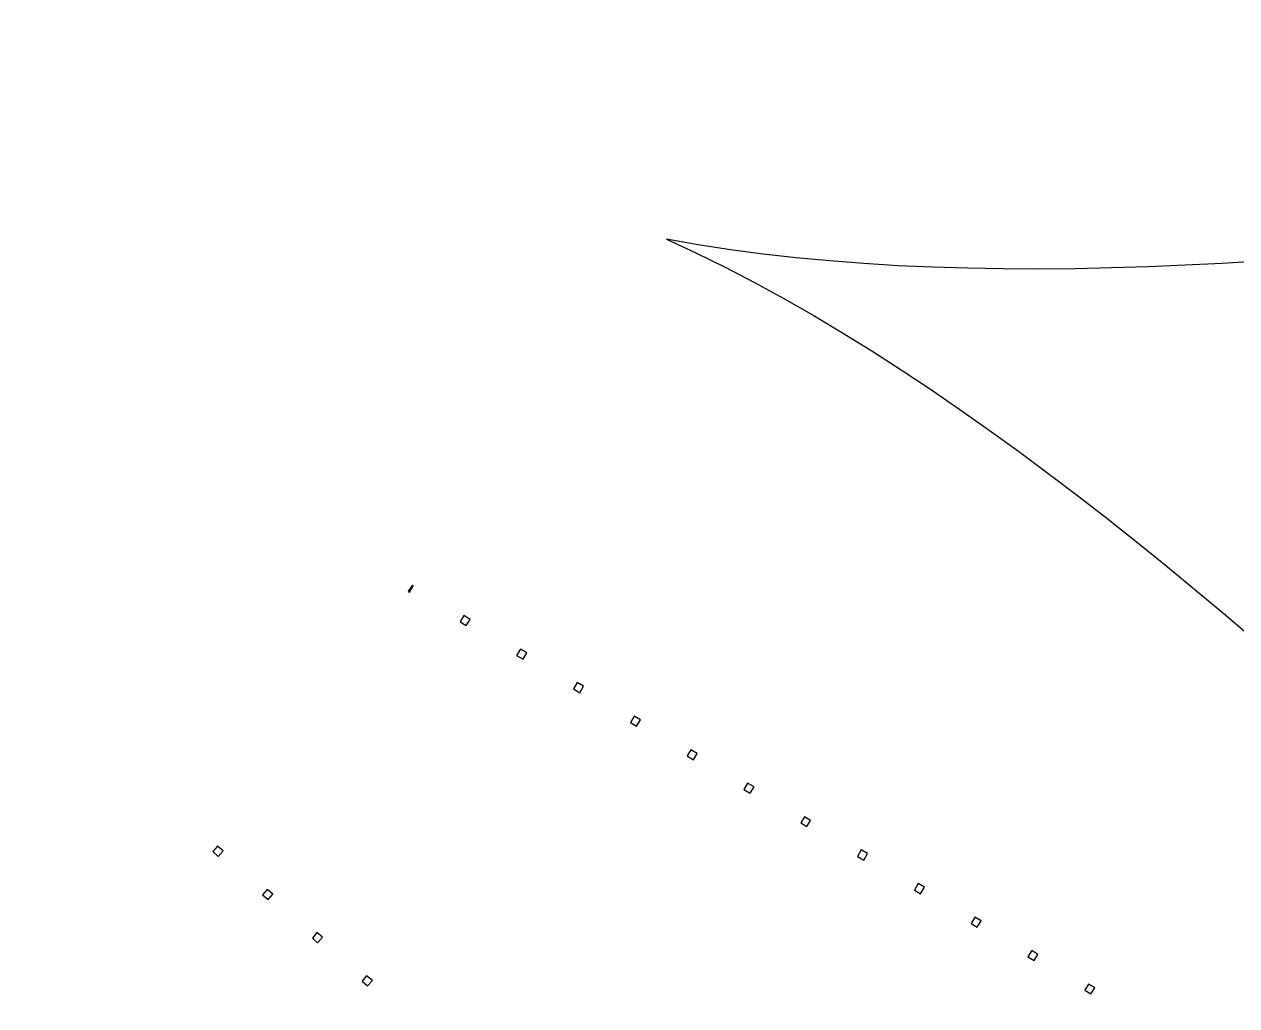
# Model space of a CAD drawing. Header units: centimetres. Extents: x -14.4 to 14.4, y -14.4 to 14.4.
# Drawn here: x 2.656 to 6.585, y -4.194 to -1.013 of the extents above; entities that cross this region are included whole.
import ezdxf
from ezdxf.lldxf.tags import DXFTag

# ---------------------------------------------------------------- set-up
doc = ezdxf.new("R2010")
doc.units = ezdxf.units.CM
doc.header["$MEASUREMENT"] = 0
doc.layers.add('Layer 1', color=7, linetype='Continuous')
tags = doc.linetypes.add('New Line1', pattern=[0.2, 0.1, -0.1]).pattern_tags.tags
tags[6:7] = [DXFTag(74, 4), DXFTag(75, 0), DXFTag(340, '0'), DXFTag(46, 1.0), DXFTag(50, 0.0), DXFTag(44, 0.0), DXFTag(45, 0.0)]
tags[4:5] = [DXFTag(74, 4), DXFTag(75, 0), DXFTag(340, '0'), DXFTag(46, 1.0), DXFTag(50, 0.0), DXFTag(44, 0.0), DXFTag(45, 0.0)]
tags = doc.linetypes.add('New Line223', pattern=[0.2, 0.1, -0.1]).pattern_tags.tags
tags[6:7] = [DXFTag(74, 4), DXFTag(75, 0), DXFTag(340, '0'), DXFTag(46, 1.0), DXFTag(50, 0.0), DXFTag(44, 0.0), DXFTag(45, 0.0)]
tags[4:5] = [DXFTag(74, 4), DXFTag(75, 0), DXFTag(340, '0'), DXFTag(46, 1.0), DXFTag(50, 0.0), DXFTag(44, 0.0), DXFTag(45, 0.0)]
tags = doc.linetypes.add('New Line224', pattern=[0.2, 0.1, -0.1]).pattern_tags.tags
tags[6:7] = [DXFTag(74, 4), DXFTag(75, 0), DXFTag(340, '0'), DXFTag(46, 1.0), DXFTag(50, 0.0), DXFTag(44, 0.0), DXFTag(45, 0.0)]
tags[4:5] = [DXFTag(74, 4), DXFTag(75, 0), DXFTag(340, '0'), DXFTag(46, 1.0), DXFTag(50, 0.0), DXFTag(44, 0.0), DXFTag(45, 0.0)]
tags = doc.linetypes.add('New Line225', pattern=[0.2, 0.1, -0.1]).pattern_tags.tags
tags[6:7] = [DXFTag(74, 4), DXFTag(75, 0), DXFTag(340, '0'), DXFTag(46, 1.0), DXFTag(50, 0.0), DXFTag(44, 0.0), DXFTag(45, 0.0)]
tags[4:5] = [DXFTag(74, 4), DXFTag(75, 0), DXFTag(340, '0'), DXFTag(46, 1.0), DXFTag(50, 0.0), DXFTag(44, 0.0), DXFTag(45, 0.0)]
tags = doc.linetypes.add('New Line226', pattern=[0.2, 0.1, -0.1]).pattern_tags.tags
tags[6:7] = [DXFTag(74, 4), DXFTag(75, 0), DXFTag(340, '0'), DXFTag(46, 1.0), DXFTag(50, 0.0), DXFTag(44, 0.0), DXFTag(45, 0.0)]
tags[4:5] = [DXFTag(74, 4), DXFTag(75, 0), DXFTag(340, '0'), DXFTag(46, 1.0), DXFTag(50, 0.0), DXFTag(44, 0.0), DXFTag(45, 0.0)]
tags = doc.linetypes.add('New Line228', pattern=[0.2, 0.1, -0.1]).pattern_tags.tags
tags[6:7] = [DXFTag(74, 4), DXFTag(75, 0), DXFTag(340, '0'), DXFTag(46, 1.0), DXFTag(50, 0.0), DXFTag(44, 0.0), DXFTag(45, 0.0)]
tags[4:5] = [DXFTag(74, 4), DXFTag(75, 0), DXFTag(340, '0'), DXFTag(46, 1.0), DXFTag(50, 0.0), DXFTag(44, 0.0), DXFTag(45, 0.0)]
tags = doc.linetypes.add('New Line230', pattern=[0.2, 0.1, -0.1]).pattern_tags.tags
tags[6:7] = [DXFTag(74, 4), DXFTag(75, 0), DXFTag(340, '0'), DXFTag(46, 1.0), DXFTag(50, 0.0), DXFTag(44, 0.0), DXFTag(45, 0.0)]
tags[4:5] = [DXFTag(74, 4), DXFTag(75, 0), DXFTag(340, '0'), DXFTag(46, 1.0), DXFTag(50, 0.0), DXFTag(44, 0.0), DXFTag(45, 0.0)]
tags = doc.linetypes.add('New Line232', pattern=[0.2, 0.1, -0.1]).pattern_tags.tags
tags[6:7] = [DXFTag(74, 4), DXFTag(75, 0), DXFTag(340, '0'), DXFTag(46, 1.0), DXFTag(50, 0.0), DXFTag(44, 0.0), DXFTag(45, 0.0)]
tags[4:5] = [DXFTag(74, 4), DXFTag(75, 0), DXFTag(340, '0'), DXFTag(46, 1.0), DXFTag(50, 0.0), DXFTag(44, 0.0), DXFTag(45, 0.0)]
tags = doc.linetypes.add('New Line234', pattern=[0.2, 0.1, -0.1]).pattern_tags.tags
tags[6:7] = [DXFTag(74, 4), DXFTag(75, 0), DXFTag(340, '0'), DXFTag(46, 1.0), DXFTag(50, 0.0), DXFTag(44, 0.0), DXFTag(45, 0.0)]
tags[4:5] = [DXFTag(74, 4), DXFTag(75, 0), DXFTag(340, '0'), DXFTag(46, 1.0), DXFTag(50, 0.0), DXFTag(44, 0.0), DXFTag(45, 0.0)]
tags = doc.linetypes.add('New Line236', pattern=[0.2, 0.1, -0.1]).pattern_tags.tags
tags[6:7] = [DXFTag(74, 4), DXFTag(75, 0), DXFTag(340, '0'), DXFTag(46, 1.0), DXFTag(50, 0.0), DXFTag(44, 0.0), DXFTag(45, 0.0)]
tags[4:5] = [DXFTag(74, 4), DXFTag(75, 0), DXFTag(340, '0'), DXFTag(46, 1.0), DXFTag(50, 0.0), DXFTag(44, 0.0), DXFTag(45, 0.0)]
tags = doc.linetypes.add('New Line237', pattern=[0.2, 0.1, -0.1]).pattern_tags.tags
tags[6:7] = [DXFTag(74, 4), DXFTag(75, 0), DXFTag(340, '0'), DXFTag(46, 1.0), DXFTag(50, 0.0), DXFTag(44, 0.0), DXFTag(45, 0.0)]
tags[4:5] = [DXFTag(74, 4), DXFTag(75, 0), DXFTag(340, '0'), DXFTag(46, 1.0), DXFTag(50, 0.0), DXFTag(44, 0.0), DXFTag(45, 0.0)]
tags = doc.linetypes.add('New Line239', pattern=[0.2, 0.1, -0.1]).pattern_tags.tags
tags[6:7] = [DXFTag(74, 4), DXFTag(75, 0), DXFTag(340, '0'), DXFTag(46, 1.0), DXFTag(50, 0.0), DXFTag(44, 0.0), DXFTag(45, 0.0)]
tags[4:5] = [DXFTag(74, 4), DXFTag(75, 0), DXFTag(340, '0'), DXFTag(46, 1.0), DXFTag(50, 0.0), DXFTag(44, 0.0), DXFTag(45, 0.0)]
tags = doc.linetypes.add('New Line240', pattern=[0.2, 0.1, -0.1]).pattern_tags.tags
tags[6:7] = [DXFTag(74, 4), DXFTag(75, 0), DXFTag(340, '0'), DXFTag(46, 1.0), DXFTag(50, 0.0), DXFTag(44, 0.0), DXFTag(45, 0.0)]
tags[4:5] = [DXFTag(74, 4), DXFTag(75, 0), DXFTag(340, '0'), DXFTag(46, 1.0), DXFTag(50, 0.0), DXFTag(44, 0.0), DXFTag(45, 0.0)]
tags = doc.linetypes.add('New Line242', pattern=[0.2, 0.1, -0.1]).pattern_tags.tags
tags[6:7] = [DXFTag(74, 4), DXFTag(75, 0), DXFTag(340, '0'), DXFTag(46, 1.0), DXFTag(50, 0.0), DXFTag(44, 0.0), DXFTag(45, 0.0)]
tags[4:5] = [DXFTag(74, 4), DXFTag(75, 0), DXFTag(340, '0'), DXFTag(46, 1.0), DXFTag(50, 0.0), DXFTag(44, 0.0), DXFTag(45, 0.0)]
tags = doc.linetypes.add('New Line243', pattern=[0.2, 0.1, -0.1]).pattern_tags.tags
tags[6:7] = [DXFTag(74, 4), DXFTag(75, 0), DXFTag(340, '0'), DXFTag(46, 1.0), DXFTag(50, 0.0), DXFTag(44, 0.0), DXFTag(45, 0.0)]
tags[4:5] = [DXFTag(74, 4), DXFTag(75, 0), DXFTag(340, '0'), DXFTag(46, 1.0), DXFTag(50, 0.0), DXFTag(44, 0.0), DXFTag(45, 0.0)]
tags = doc.linetypes.add('New Line246', pattern=[0.2, 0.1, -0.1]).pattern_tags.tags
tags[6:7] = [DXFTag(74, 4), DXFTag(75, 0), DXFTag(340, '0'), DXFTag(46, 1.0), DXFTag(50, 0.0), DXFTag(44, 0.0), DXFTag(45, 0.0)]
tags[4:5] = [DXFTag(74, 4), DXFTag(75, 0), DXFTag(340, '0'), DXFTag(46, 1.0), DXFTag(50, 0.0), DXFTag(44, 0.0), DXFTag(45, 0.0)]
tags = doc.linetypes.add('New Line247', pattern=[0.2, 0.1, -0.1]).pattern_tags.tags
tags[6:7] = [DXFTag(74, 4), DXFTag(75, 0), DXFTag(340, '0'), DXFTag(46, 1.0), DXFTag(50, 0.0), DXFTag(44, 0.0), DXFTag(45, 0.0)]
tags[4:5] = [DXFTag(74, 4), DXFTag(75, 0), DXFTag(340, '0'), DXFTag(46, 1.0), DXFTag(50, 0.0), DXFTag(44, 0.0), DXFTag(45, 0.0)]
tags = doc.linetypes.add('New Line250', pattern=[0.2, 0.1, -0.1]).pattern_tags.tags
tags[6:7] = [DXFTag(74, 4), DXFTag(75, 0), DXFTag(340, '0'), DXFTag(46, 1.0), DXFTag(50, 0.0), DXFTag(44, 0.0), DXFTag(45, 0.0)]
tags[4:5] = [DXFTag(74, 4), DXFTag(75, 0), DXFTag(340, '0'), DXFTag(46, 1.0), DXFTag(50, 0.0), DXFTag(44, 0.0), DXFTag(45, 0.0)]

msp = doc.modelspace()

# ---------------------------------------------------------------- linework, layer by layer
at = {"layer": 'Layer 1', "linetype": 'New Line1', "lineweight": 30}
msp.add_open_spline([(-0.02824, 13.49374), (-0.40654, 13.49374), (-0.71734, 12.90195), (-0.74708, 12.15026), (-0.74708, 12.15026), (-0.87804, 12.42245), (-1.06047, 12.59166), (-1.26266, 12.59166), (-1.26266, 12.59166), (-1.36255, 12.51294), (-1.46559, 12.43115), (-1.45851, 12.29047), (-1.45851, 12.29047), (-1.34745, 10.08373), (-2.43411, 6.76733), (-1.87543, 4.59605), (-1.87543, 4.59605), (-1.92103, 4.57666), (-1.9663, 4.55671), (-2.01119, 4.53596), (-2.01119, 4.53596), (-3.20898, 6.51937), (-6.9413, 7.63345), (-8.80574, 9.12428), (-8.80574, 9.12428), (-8.91576, 9.21225), (-9.0418, 9.17638), (-9.16406, 9.14134), (-9.16406, 9.14134), (-9.28223, 8.97727), (-9.25199, 8.73012), (-9.10768, 8.46478), (-9.10768, 8.46478), (-9.73499, 8.87998), (-10.39696, 8.97352), (-10.61807, 8.66656), (-10.61807, 8.66656), (-10.84917, 8.34573), (-10.51168, 7.70708), (-9.8651, 7.23628), (-9.8651, 7.23628), (-10.21171, 7.32302), (-10.50267, 7.28294), (-10.63513, 7.09904), (-10.63513, 7.09904), (-10.71075, 6.93313), (-10.69029, 6.80578), (-10.55576, 6.72663), (-10.55576, 6.72663), (-8.64198, 5.60077), (-6.55349, 2.76652), (-4.50601, 1.88906), (-4.50601, 1.88906), (-4.51834, 1.85783), (-4.52991, 1.82639), (-4.54162, 1.79485), (-4.54162, 1.79485), (-6.7129, 2.25581), (-9.91269, 1.22975), (-12.06096, 1.33787), (-12.06096, 1.33787), (-12.20164, 1.34495), (-12.28343, 1.24191), (-12.36215, 1.14202), (-12.36215, 1.14202), (-12.36215, 0.93983), (-12.19294, 0.7574), (-11.92075, 0.62644), (-11.92075, 0.62644), (-12.67244, 0.5967), (-13.26423, 0.2859), (-13.26423, -0.09241), (-13.26423, -0.09241), (-13.26423, -0.4878), (-12.61745, -0.80936), (-11.81763, -0.81348), (-11.81763, -0.81348), (-12.14958, -0.94567), (-12.36215, -1.14768), (-12.36215, -1.37431), (-12.36215, -1.37431), (-12.32654, -1.55313), (-12.23567, -1.64466), (-12.08025, -1.63025), (-12.08025, -1.63025), (-9.88165, -1.42641), (-6.5557, -2.49265), (-4.38064, -2.02788), (-4.38064, -2.02788), (-4.3753, -2.03921), (-4.37048, -2.05072), (-4.36506, -2.062), (-4.36506, -2.062), (-6.35628, -3.01994), (-8.38051, -5.72642), (-10.23973, -6.8202), (-10.23973, -6.8202), (-10.37426, -6.89934), (-10.39398, -7.02669), (-10.31837, -7.1926), (-10.31837, -7.1926), (-10.18591, -7.3765), (-9.89568, -7.41585), (-9.54907, -7.3291), (-9.54907, -7.3291), (-10.19565, -7.79991), (-10.5324, -8.43929), (-10.3013, -8.76012), (-10.3013, -8.76012), (-10.0802, -9.06709), (-9.41822, -8.97354), (-8.79091, -8.55834), (-8.79091, -8.55834), (-8.93523, -8.82368), (-8.96621, -9.07009), (-8.84803, -9.23416), (-8.84803, -9.23416), (-8.72578, -9.2692), (-8.59899, -9.30507), (-8.48898, -9.2171), (-8.48898, -9.2171), (-6.59659, -7.70392), (-2.78012, -6.57891), (-1.64249, -4.53902), (-1.64249, -4.53902), (-1.62523, -4.54532), (-1.60791, -4.55147), (-1.59056, -4.55757), (-1.59056, -4.55757), (-2.15416, -6.72869), (-1.06467, -10.0506), (-1.17587, -12.26015), (-1.17587, -12.26015), (-1.18295, -12.40083), (-1.07991, -12.48262), (-0.98002, -12.56133), (-0.98002, -12.56133), (-0.77782, -12.56133), (-0.5954, -12.39212), (-0.46444, -12.11994), (-0.46444, -12.11994), (-0.4347, -12.87162), (-0.1239, -13.46342), (0.25441, -13.46342), (0.25441, -13.46342), (0.6498, -13.46342), (0.97136, -12.81663), (0.97548, -12.01682), (0.97548, -12.01682), (1.10767, -12.34877), (1.30968, -12.56134), (1.53632, -12.56133), (1.53632, -12.56133), (1.71514, -12.52572), (1.80666, -12.43486), (1.79225, -12.27943), (1.79225, -12.27943), (1.5806, -9.99663), (2.7384, -6.49836), (2.12979, -4.33502), (2.12979, -4.33502), (2.14089, -4.32954), (2.15213, -4.32425), (2.16317, -4.3187), (2.16317, -4.3187), (3.35857, -6.30441), (7.09436, -7.41896), (8.95996, -8.91072), (8.95996, -8.91072), (9.06997, -8.99869), (9.19676, -8.96282), (9.31901, -8.92778), (9.31901, -8.92778), (9.43719, -8.76371), (9.40621, -8.51656), (9.26189, -8.25122), (9.26189, -8.25122), (9.88921, -8.66642), (10.55118, -8.75996), (10.77229, -8.453), (10.77229, -8.453), (11.00338, -8.13217), (10.66663, -7.49353), (10.02005, -7.02272), (10.02005, -7.02272), (10.36666, -7.10947), (10.65763, -7.06938), (10.79009, -6.88548), (10.79009, -6.88548), (10.86571, -6.71957), (10.84524, -6.59222), (10.71071, -6.51307), (10.71071, -6.51307), (8.8208, -5.40125), (6.7603, -2.62378), (4.73738, -1.70963), (4.73738, -1.70963), (6.91331, -2.11819), (10.16684, -1.08998), (12.32942, -1.29049), (12.32942, -1.29049), (12.48484, -1.30489), (12.5757, -1.21337), (12.61132, -1.03455), (12.61132, -1.03455), (12.61132, -0.80791), (12.39875, -0.60591), (12.06681, -0.47371), (12.06681, -0.47371), (12.86662, -0.4696), (13.5134, -0.14804), (13.5134, 0.24736), (13.5134, 0.24736), (13.5134, 0.62567), (12.92161, 0.93646), (12.16992, 0.96621), (12.16992, 0.96621), (12.44211, 1.09716), (12.61132, 1.27959), (12.61132, 1.48179), (12.61132, 1.48179), (12.5326, 1.58167), (12.45082, 1.68472), (12.31013, 1.67764), (12.31013, 1.67764), (10.04607, 1.56369), (6.61388, 2.70992), (4.4488, 2.04707), (4.4488, 2.04707), (4.44242, 2.06171), (4.43603, 2.07628), (4.42951, 2.09084), (4.42951, 2.09084), (6.51469, 2.90706), (8.64662, 5.82911), (10.59721, 6.97663), (10.59721, 6.97663), (10.73174, 7.05578), (10.7522, 7.18313), (10.67659, 7.34904), (10.67659, 7.34904), (10.54413, 7.53294), (10.25316, 7.57303), (9.90655, 7.48628), (9.90655, 7.48628), (10.55313, 7.95709), (10.89062, 8.59573), (10.65952, 8.91656), (10.65952, 8.91656), (10.43842, 9.22353), (9.77645, 9.12998), (9.14913, 8.71478), (9.14913, 8.71478), (9.29345, 8.98012), (9.32369, 9.22727), (9.20551, 9.39134), (9.20551, 9.39134), (9.08326, 9.42638), (8.95721, 9.46225), (8.8472, 9.37428), (8.8472, 9.37428), (6.9173, 7.83111), (2.98618, 6.69165), (1.93617, 4.5738), (1.93617, 4.5738), (1.92481, 4.57879), (1.91345, 4.58373), (1.90205, 4.58864), (1.90205, 4.58864), (2.3783, 6.76324), (1.30511, 10.10404), (1.50961, 12.30976), (1.50961, 12.30976), (1.52402, 12.46518), (1.43249, 12.55604), (1.25367, 12.59166), (1.25367, 12.59166), (1.02704, 12.59166), (0.82503, 12.37909), (0.69284, 12.04714), (0.69284, 12.04714), (0.68872, 12.84696), (0.36716, 13.49374), (-0.02824, 13.49374)], degree=3, knots=[0, 0, 0, 0, 0.0138889, 0.0138889, 0.0138889, 0.0138889, 0.0277778, 0.0277778, 0.0277778, 0.0277778, 0.0416667, 0.0416667, 0.0416667, 0.0416667, 0.0555556, 0.0555556, 0.0555556, 0.0555556, 0.0694444, 0.0694444, 0.0694444, 0.0694444, 0.0833333, 0.0833333, 0.0833333, 0.0833333, 0.0972222, 0.0972222, 0.0972222, 0.0972222, 0.1111111, 0.1111111, 0.1111111, 0.1111111, 0.125, 0.125, 0.125, 0.125, 0.1388889, 0.1388889, 0.1388889, 0.1388889, 0.1527778, 0.1527778, 0.1527778, 0.1527778, 0.1666667, 0.1666667, 0.1666667, 0.1666667, 0.1805556, 0.1805556, 0.1805556, 0.1805556, 0.1944444, 0.1944444, 0.1944444, 0.1944444, 0.2083333, 0.2083333, 0.2083333, 0.2083333, 0.2222222, 0.2222222, 0.2222222, 0.2222222, 0.2361111, 0.2361111, 0.2361111, 0.2361111, 0.25, 0.25, 0.25, 0.25, 0.2638889, 0.2638889, 0.2638889, 0.2638889, 0.2777778, 0.2777778, 0.2777778, 0.2777778, 0.2916667, 0.2916667, 0.2916667, 0.2916667, 0.3055556, 0.3055556, 0.3055556, 0.3055556, 0.3194444, 0.3194444, 0.3194444, 0.3194444, 0.3333333, 0.3333333, 0.3333333, 0.3333333, 0.3472222, 0.3472222, 0.3472222, 0.3472222, 0.3611111, 0.3611111, 0.3611111, 0.3611111, 0.375, 0.375, 0.375, 0.375, 0.3888889, 0.3888889, 0.3888889, 0.3888889, 0.4027778, 0.4027778, 0.4027778, 0.4027778, 0.4166667, 0.4166667, 0.4166667, 0.4166667, 0.4305556, 0.4305556, 0.4305556, 0.4305556, 0.4444444, 0.4444444, 0.4444444, 0.4444444, 0.4583333, 0.4583333, 0.4583333, 0.4583333, 0.4722222, 0.4722222, 0.4722222, 0.4722222, 0.4861111, 0.4861111, 0.4861111, 0.4861111, 0.5, 0.5, 0.5, 0.5, 0.5138889, 0.5138889, 0.5138889, 0.5138889, 0.5277778, 0.5277778, 0.5277778, 0.5277778, 0.5416667, 0.5416667, 0.5416667, 0.5416667, 0.5555556, 0.5555556, 0.5555556, 0.5555556, 0.5694444, 0.5694444, 0.5694444, 0.5694444, 0.5833333, 0.5833333, 0.5833333, 0.5833333, 0.5972222, 0.5972222, 0.5972222, 0.5972222, 0.6111111, 0.6111111, 0.6111111, 0.6111111, 0.625, 0.625, 0.625, 0.625, 0.6388889, 0.6388889, 0.6388889, 0.6388889, 0.6527778, 0.6527778, 0.6527778, 0.6527778, 0.6666667, 0.6666667, 0.6666667, 0.6666667, 0.6805556, 0.6805556, 0.6805556, 0.6805556, 0.6944444, 0.6944444, 0.6944444, 0.6944444, 0.7083333, 0.7083333, 0.7083333, 0.7083333, 0.7222222, 0.7222222, 0.7222222, 0.7222222, 0.7361111, 0.7361111, 0.7361111, 0.7361111, 0.75, 0.75, 0.75, 0.75, 0.7638889, 0.7638889, 0.7638889, 0.7638889, 0.7777778, 0.7777778, 0.7777778, 0.7777778, 0.7916667, 0.7916667, 0.7916667, 0.7916667, 0.8055556, 0.8055556, 0.8055556, 0.8055556, 0.8194444, 0.8194444, 0.8194444, 0.8194444, 0.8333333, 0.8333333, 0.8333333, 0.8333333, 0.8472222, 0.8472222, 0.8472222, 0.8472222, 0.8611111, 0.8611111, 0.8611111, 0.8611111, 0.875, 0.875, 0.875, 0.875, 0.8888889, 0.8888889, 0.8888889, 0.8888889, 0.9027778, 0.9027778, 0.9027778, 0.9027778, 0.9166667, 0.9166667, 0.9166667, 0.9166667, 0.9305556, 0.9305556, 0.9305556, 0.9305556, 0.9444444, 0.9444444, 0.9444444, 0.9444444, 0.9583333, 0.9583333, 0.9583333, 0.9583333, 0.9722222, 0.9722222, 0.9722222, 0.9722222, 1, 1, 1, 1], dxfattribs=at)
at = {"layer": 'Layer 1', "linetype": 'New Line223', "lineweight": 30}
msp.add_open_spline([(3.91393, -2.8313), (3.91393, -2.8313), (3.91615, -2.83278), (3.91615, -2.83278), (3.91615, -2.83278), (3.91615, -2.83278), (3.90429, -2.85355), (3.90429, -2.85355), (3.90429, -2.85355), (3.90429, -2.85355), (3.89983, -2.85133), (3.89983, -2.85133), (3.89983, -2.85133), (3.90466, -2.84478), (3.90914, -2.83787), (3.91393, -2.8313)], degree=3, knots=[0, 0, 0, 0, 0.2, 0.2, 0.2, 0.2, 0.4, 0.4, 0.4, 0.4, 0.6, 0.6, 0.6, 0.6, 1, 1, 1, 1], dxfattribs=at)
at = {"layer": 'Layer 1', "linetype": 'New Line224', "lineweight": 30}
msp.add_open_spline([(4.0801, -2.92922), (4.0801, -2.92922), (4.10087, -2.94183), (4.10087, -2.94183), (4.10087, -2.94183), (4.10087, -2.94183), (4.08826, -2.96186), (4.08826, -2.96186), (4.08826, -2.96186), (4.08826, -2.96186), (4.06823, -2.94999), (4.06823, -2.94999), (4.06823, -2.94999), (4.06823, -2.94999), (4.0801, -2.92922), (4.0801, -2.92922)], degree=3, knots=[0, 0, 0, 0, 0.2, 0.2, 0.2, 0.2, 0.4, 0.4, 0.4, 0.4, 0.6, 0.6, 0.6, 0.6, 1, 1, 1, 1], dxfattribs=at)
at = {"layer": 'Layer 1', "linetype": 'New Line225', "lineweight": 30}
msp.add_open_spline([(4.26408, -3.03827), (4.26408, -3.03827), (4.28411, -3.05014), (4.28411, -3.05014), (4.28411, -3.05014), (4.28411, -3.05014), (4.27224, -3.07091), (4.27224, -3.07091), (4.27224, -3.07091), (4.27224, -3.07091), (4.25147, -3.0583), (4.25147, -3.0583), (4.25147, -3.0583), (4.25147, -3.0583), (4.26408, -3.03827), (4.26408, -3.03827)], degree=3, knots=[0, 0, 0, 0, 0.2, 0.2, 0.2, 0.2, 0.4, 0.4, 0.4, 0.4, 0.6, 0.6, 0.6, 0.6, 1, 1, 1, 1], dxfattribs=at)
at = {"layer": 'Layer 1', "linetype": 'New Line226', "lineweight": 30}
msp.add_open_spline([(4.44732, -3.14658), (4.44732, -3.14658), (4.46809, -3.15845), (4.46809, -3.15845), (4.46809, -3.15845), (4.46809, -3.15845), (4.45622, -3.17922), (4.45622, -3.17922), (4.45622, -3.17922), (4.45622, -3.17922), (4.43545, -3.16661), (4.43545, -3.16661), (4.43545, -3.16661), (4.43545, -3.16661), (4.44732, -3.14658), (4.44732, -3.14658)], degree=3, knots=[0, 0, 0, 0, 0.2, 0.2, 0.2, 0.2, 0.4, 0.4, 0.4, 0.4, 0.6, 0.6, 0.6, 0.6, 1, 1, 1, 1], dxfattribs=at)
at = {"layer": 'Layer 1', "linetype": 'New Line228', "lineweight": 30}
msp.add_open_spline([(4.63203, -3.25489), (4.63203, -3.25489), (4.65281, -3.26676), (4.65281, -3.26676), (4.65281, -3.26676), (4.65281, -3.26676), (4.6402, -3.28753), (4.6402, -3.28753), (4.6402, -3.28753), (4.6402, -3.28753), (4.62017, -3.27566), (4.62017, -3.27566), (4.62017, -3.27566), (4.62017, -3.27566), (4.63203, -3.25489), (4.63203, -3.25489)], degree=3, knots=[0, 0, 0, 0, 0.2, 0.2, 0.2, 0.2, 0.4, 0.4, 0.4, 0.4, 0.6, 0.6, 0.6, 0.6, 1, 1, 1, 1], dxfattribs=at)
at = {"layer": 'Layer 1', "linetype": 'New Line230', "lineweight": 30}
msp.add_open_spline([(4.81601, -3.36394), (4.81601, -3.36394), (4.83678, -3.37581), (4.83678, -3.37581), (4.83678, -3.37581), (4.83678, -3.37581), (4.82417, -3.39658), (4.82417, -3.39658), (4.82417, -3.39658), (4.82417, -3.39658), (4.80414, -3.38397), (4.80414, -3.38397), (4.80414, -3.38397), (4.80414, -3.38397), (4.81601, -3.36394), (4.81601, -3.36394)], degree=3, knots=[0, 0, 0, 0, 0.2, 0.2, 0.2, 0.2, 0.4, 0.4, 0.4, 0.4, 0.6, 0.6, 0.6, 0.6, 1, 1, 1, 1], dxfattribs=at)
at = {"layer": 'Layer 1', "linetype": 'New Line232', "lineweight": 30}
msp.add_open_spline([(4.99999, -3.47225), (4.99999, -3.47225), (5.02076, -3.48486), (5.02076, -3.48486), (5.02076, -3.48486), (5.02076, -3.48486), (5.00815, -3.50489), (5.00815, -3.50489), (5.00815, -3.50489), (5.00815, -3.50489), (4.98812, -3.49302), (4.98812, -3.49302), (4.98812, -3.49302), (4.98812, -3.49302), (4.99999, -3.47225), (4.99999, -3.47225)], degree=3, knots=[0, 0, 0, 0, 0.2, 0.2, 0.2, 0.2, 0.4, 0.4, 0.4, 0.4, 0.6, 0.6, 0.6, 0.6, 1, 1, 1, 1], dxfattribs=at)
at = {"layer": 'Layer 1', "linetype": 'New Line234', "lineweight": 30}
msp.add_open_spline([(5.18397, -3.5813), (5.18397, -3.5813), (5.204, -3.59317), (5.204, -3.59317), (5.204, -3.59317), (5.204, -3.59317), (5.19213, -3.6132), (5.19213, -3.6132), (5.19213, -3.6132), (5.19213, -3.6132), (5.1721, -3.60059), (5.1721, -3.60059), (5.1721, -3.60059), (5.1721, -3.60059), (5.18397, -3.5813), (5.18397, -3.5813)], degree=3, knots=[0, 0, 0, 0, 0.2, 0.2, 0.2, 0.2, 0.4, 0.4, 0.4, 0.4, 0.6, 0.6, 0.6, 0.6, 1, 1, 1, 1], dxfattribs=at)
at = {"layer": 'Layer 1', "linetype": 'New Line236', "lineweight": 30}
msp.add_open_spline([(3.28262, -3.67626), (3.28262, -3.67626), (3.30042, -3.69184), (3.30042, -3.69184), (3.30042, -3.69184), (3.30042, -3.69184), (3.28484, -3.70964), (3.28484, -3.70964), (3.28484, -3.70964), (3.28484, -3.70964), (3.26704, -3.69406), (3.26704, -3.69406), (3.26704, -3.69406), (3.26704, -3.69406), (3.28262, -3.67626), (3.28262, -3.67626)], degree=3, knots=[0, 0, 0, 0, 0.2, 0.2, 0.2, 0.2, 0.4, 0.4, 0.4, 0.4, 0.6, 0.6, 0.6, 0.6, 1, 1, 1, 1], dxfattribs=at)
at = {"layer": 'Layer 1', "linetype": 'New Line237', "lineweight": 30}
msp.add_open_spline([(5.36794, -3.68887), (5.36794, -3.68887), (5.38872, -3.70074), (5.38872, -3.70074), (5.38872, -3.70074), (5.38872, -3.70074), (5.37611, -3.72151), (5.37611, -3.72151), (5.37611, -3.72151), (5.37611, -3.72151), (5.35608, -3.70964), (5.35608, -3.70964), (5.35608, -3.70964), (5.35608, -3.70964), (5.36794, -3.68887), (5.36794, -3.68887)], degree=3, knots=[0, 0, 0, 0, 0.2, 0.2, 0.2, 0.2, 0.4, 0.4, 0.4, 0.4, 0.6, 0.6, 0.6, 0.6, 1, 1, 1, 1], dxfattribs=at)
at = {"layer": 'Layer 1', "linetype": 'New Line239', "lineweight": 30}
msp.add_open_spline([(5.55192, -3.79792), (5.55192, -3.79792), (5.57269, -3.80979), (5.57269, -3.80979), (5.57269, -3.80979), (5.57269, -3.80979), (5.56008, -3.83056), (5.56008, -3.83056), (5.56008, -3.83056), (5.56008, -3.83056), (5.54005, -3.81869), (5.54005, -3.81869), (5.54005, -3.81869), (5.54005, -3.81869), (5.55192, -3.79792), (5.55192, -3.79792)], degree=3, knots=[0, 0, 0, 0, 0.2, 0.2, 0.2, 0.2, 0.4, 0.4, 0.4, 0.4, 0.6, 0.6, 0.6, 0.6, 1, 1, 1, 1], dxfattribs=at)
at = {"layer": 'Layer 1', "linetype": 'New Line240', "lineweight": 30}
msp.add_open_spline([(3.4436, -3.81647), (3.4436, -3.81647), (3.46215, -3.83205), (3.46215, -3.83205), (3.46215, -3.83205), (3.46215, -3.83205), (3.44657, -3.84985), (3.44657, -3.84985), (3.44657, -3.84985), (3.44657, -3.84985), (3.42802, -3.83427), (3.42802, -3.83427), (3.42802, -3.83427), (3.42802, -3.83427), (3.4436, -3.81647), (3.4436, -3.81647)], degree=3, knots=[0, 0, 0, 0, 0.2, 0.2, 0.2, 0.2, 0.4, 0.4, 0.4, 0.4, 0.6, 0.6, 0.6, 0.6, 1, 1, 1, 1], dxfattribs=at)
at = {"layer": 'Layer 1', "linetype": 'New Line242', "lineweight": 30}
msp.add_open_spline([(5.7359, -3.90623), (5.7359, -3.90623), (5.75667, -3.91884), (5.75667, -3.91884), (5.75667, -3.91884), (5.75667, -3.91884), (5.74406, -3.93887), (5.74406, -3.93887), (5.74406, -3.93887), (5.74406, -3.93887), (5.72403, -3.927), (5.72403, -3.927), (5.72403, -3.927), (5.72403, -3.927), (5.7359, -3.90623), (5.7359, -3.90623)], degree=3, knots=[0, 0, 0, 0, 0.2, 0.2, 0.2, 0.2, 0.4, 0.4, 0.4, 0.4, 0.6, 0.6, 0.6, 0.6, 1, 1, 1, 1], dxfattribs=at)
at = {"layer": 'Layer 1', "linetype": 'New Line243', "lineweight": 30}
msp.add_open_spline([(3.60458, -3.95593), (3.60458, -3.95593), (3.62313, -3.97151), (3.62313, -3.97151), (3.62313, -3.97151), (3.62313, -3.97151), (3.60681, -3.98932), (3.60681, -3.98932), (3.60681, -3.98932), (3.60681, -3.98932), (3.58974, -3.97448), (3.58974, -3.97448), (3.58974, -3.97448), (3.58974, -3.97448), (3.60458, -3.95593), (3.60458, -3.95593)], degree=3, knots=[0, 0, 0, 0, 0.2, 0.2, 0.2, 0.2, 0.4, 0.4, 0.4, 0.4, 0.6, 0.6, 0.6, 0.6, 1, 1, 1, 1], dxfattribs=at)
at = {"layer": 'Layer 1', "linetype": 'New Line246', "lineweight": 30}
msp.add_open_spline([(5.92062, -4.01454), (5.92062, -4.01454), (5.94065, -4.02715), (5.94065, -4.02715), (5.94065, -4.02715), (5.94065, -4.02715), (5.92878, -4.04718), (5.92878, -4.04718), (5.92878, -4.04718), (5.92878, -4.04718), (5.90801, -4.03531), (5.90801, -4.03531), (5.90801, -4.03531), (5.90801, -4.03531), (5.92062, -4.01454), (5.92062, -4.01454)], degree=3, knots=[0, 0, 0, 0, 0.2, 0.2, 0.2, 0.2, 0.4, 0.4, 0.4, 0.4, 0.6, 0.6, 0.6, 0.6, 1, 1, 1, 1], dxfattribs=at)
at = {"layer": 'Layer 1', "linetype": 'New Line247', "lineweight": 30}
msp.add_open_spline([(3.76556, -4.09689), (3.76556, -4.09689), (3.78411, -4.11172), (3.78411, -4.11172), (3.78411, -4.11172), (3.78411, -4.11172), (3.76853, -4.12953), (3.76853, -4.12953), (3.76853, -4.12953), (3.76853, -4.12953), (3.75072, -4.11395), (3.75072, -4.11395), (3.75072, -4.11395), (3.75072, -4.11395), (3.76556, -4.09689), (3.76556, -4.09689)], degree=3, knots=[0, 0, 0, 0, 0.2, 0.2, 0.2, 0.2, 0.4, 0.4, 0.4, 0.4, 0.6, 0.6, 0.6, 0.6, 1, 1, 1, 1], dxfattribs=at)
at = {"layer": 'Layer 1', "linetype": 'New Line250', "lineweight": 30}
msp.add_open_spline([(6.1046, -4.12359), (6.1046, -4.12359), (6.12463, -4.13546), (6.12463, -4.13546), (6.12463, -4.13546), (6.12463, -4.13546), (6.11202, -4.15549), (6.11202, -4.15549), (6.11202, -4.15549), (6.11202, -4.15549), (6.09199, -4.14362), (6.09199, -4.14362), (6.09199, -4.14362), (6.09199, -4.14362), (6.1046, -4.12359), (6.1046, -4.12359)], degree=3, knots=[0, 0, 0, 0, 0.2, 0.2, 0.2, 0.2, 0.4, 0.4, 0.4, 0.4, 0.6, 0.6, 0.6, 0.6, 1, 1, 1, 1], dxfattribs=at)

doc.saveas('drawing.dxf')
